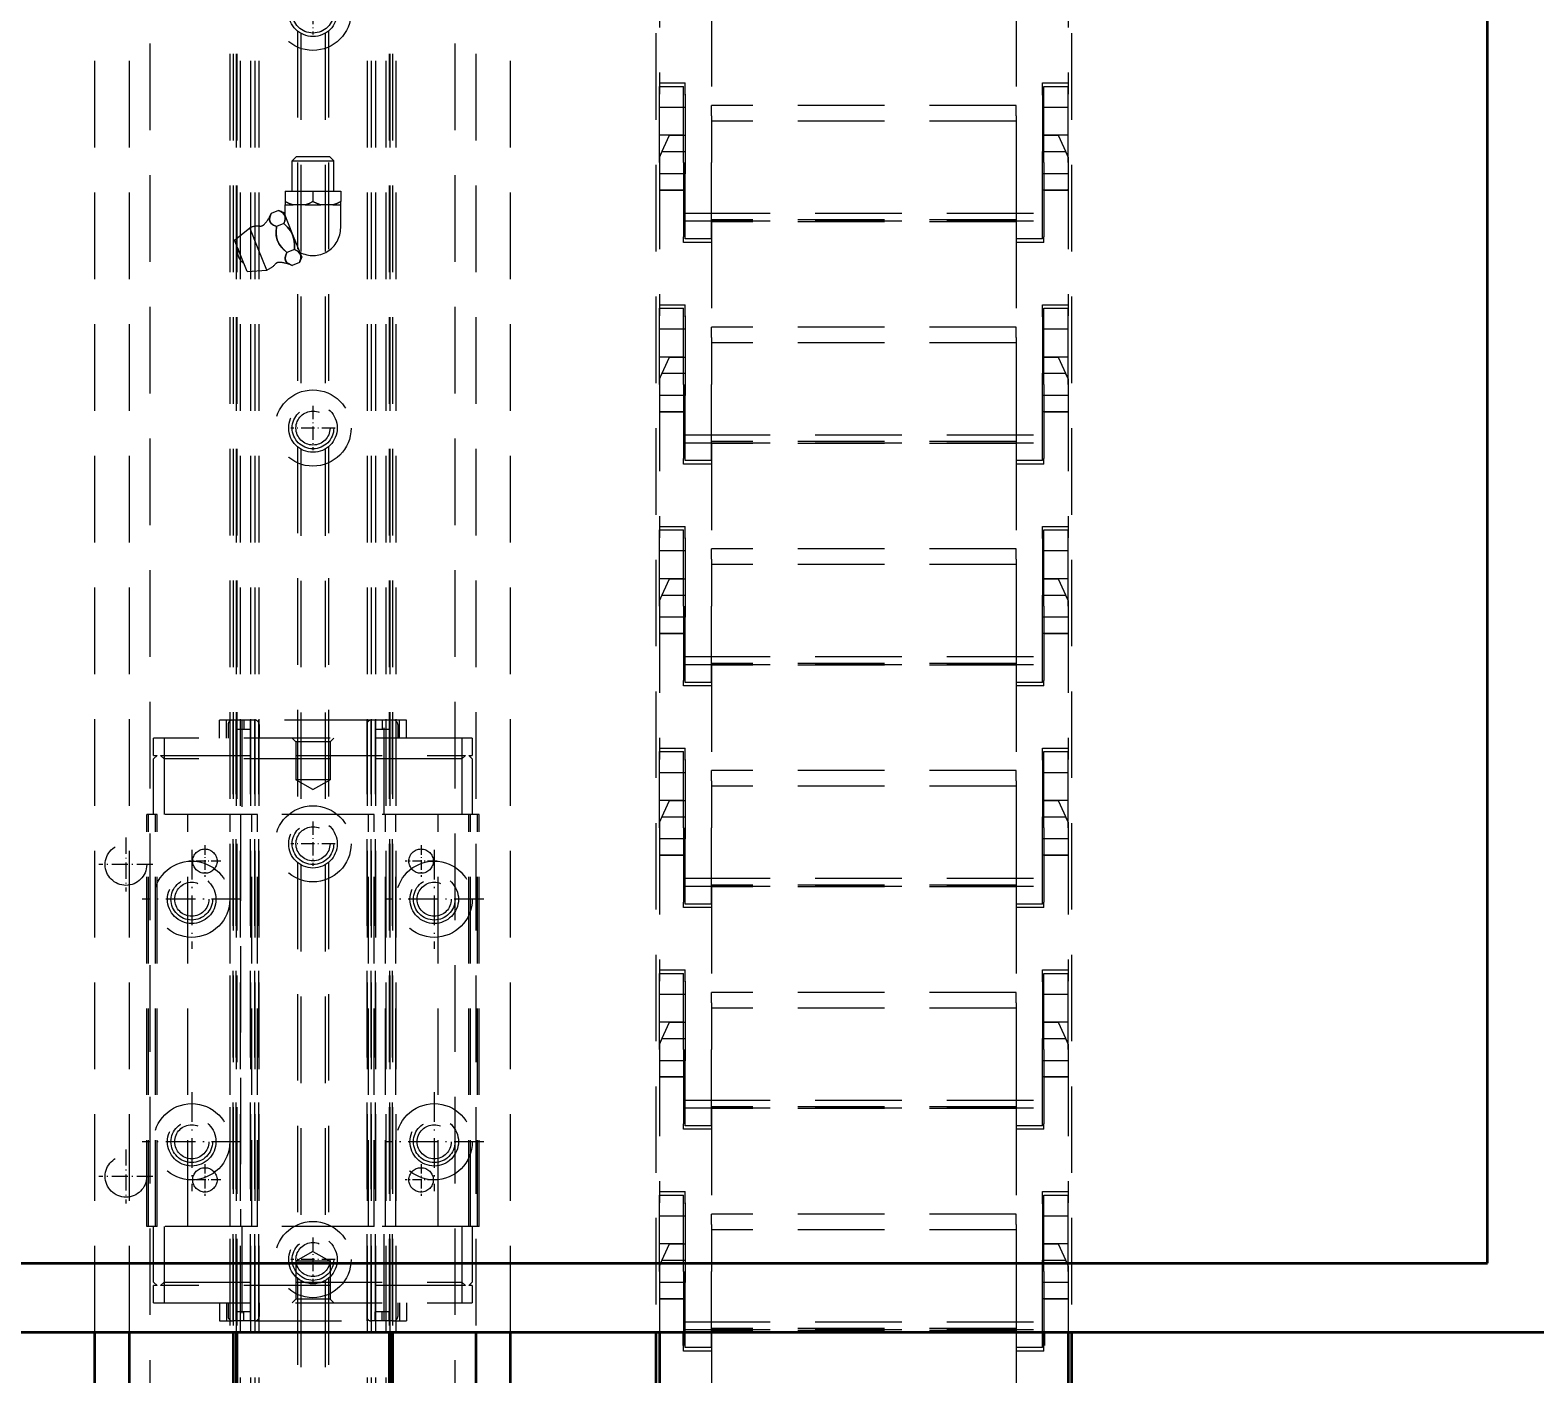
# Model space of a CAD drawing. Header units: millimetres. Extents: x -10155 to 20189, y -25550 to -22580.
# Drawn here: x -9465.6 to -9248.4, y -23361.5 to -23167.6 of the extents above; entities that cross this region are included whole.
import ezdxf

# ---------------------------------------------------------------- set-up
doc = ezdxf.new("R2010")
doc.units = ezdxf.units.MM
for name, pattern in [('CENTER-HOKUTO', [23, 20, -1, 1, -1]), ('DASHDOT', [18.5, 12, -3, 0.5, -3]), ('DASHSPACE', [30, 12, -18]), ('HIDDEN-HOKUTO', [3.8, 2.5, -1.3])]:
    doc.linetypes.add(name, pattern=pattern)
doc.layers.add('AM_7', color=2, linetype='CENTER-HOKUTO', lineweight=30)
doc.layers.add('AM_HID', color=1, linetype='HIDDEN-HOKUTO', lineweight=25)
doc.layers.add('word_dim', color=253, linetype='Continuous')
doc.styles.get("Standard").update_dxf_attribs({"font": 'romans.shx', "bigfont": 'bigfont.shx'})
doc.dimstyles.new('RS-1-5', dxfattribs={"dimscale": 5, "dimtxt": 3.5, "dimasz": 3, "dimexe": 1, "dimexo": 0, "dimgap": 1, "dimtad": 3, "dimdsep": 46, "dimtxsty": 'Standard', "dimblk1": 'OPEN', "dimblk2": 'OPEN', "dimsah": 1, "dimcen": 0, "dimclrd": 256, "dimclre": 256, "dimclrt": 3, "dimadec": 0, "dimazin": 0, "dimtfac": 1, "dimtmove": 0, "dimatfit": 3, "dimldrblk": 'OPEN', "dimfxl": 0, "dimtolj": 1, "dimtzin": 0, "dimarcsym": 0})

# ---------------------------------------------------------------- blocks, each defined once
blk = doc.blocks.new('_Open')
at = {"color": 0, "lineweight": -2}
for p, q in [((-1, 0.167), (0, 0)), ((-1, -0.167), (0, 0)), ((0, 0), (-1, 0))]:
    blk.add_line(p, q, dxfattribs=at)
blk = doc.blocks.new('*D754')
at = {"layer": 'DEFPOINTS', "color": 0, "ltscale": 2}
for p in [(-8616.25, -22750.69), (-9696.25, -23547.81), (-8616.25, -23589.18)]:
    blk.add_point(p, dxfattribs=at)
at = {"layer": 'word_dim', "lineweight": -2, "ltscale": 2}
for p, q in [((-9696.25, -23547.81), (-9696.25, -22745.69)), ((-8616.25, -23589.18), (-8616.25, -22745.69)), ((-9681.25, -22750.69), (-8631.25, -22750.69))]:
    blk.add_line(p, q, dxfattribs=at)
at = {"layer": 'word_dim', "lineweight": -2, "ltscale": 2, "xscale": 15, "yscale": 15, "zscale": 15, "rotation": 180}
blk.add_blockref('_Open', (-9696.25, -22750.69), dxfattribs=at)
at = {"layer": 'word_dim', "lineweight": -2, "ltscale": 2, "xscale": 15, "yscale": 15, "zscale": 15}
blk.add_blockref('_Open', (-8616.25, -22750.69), dxfattribs=at)
at = {"layer": 'word_dim', "color": 3, "ltscale": 2, "insert": (-9156.25, -22736.94), "char_height": 17.5, "attachment_point": 5}
blk.add_mtext('\\A1;1080', dxfattribs=at)

msp = doc.modelspace()

# ---------------------------------------------------------------- linework, layer by layer
at = {"color": 7, "lineweight": 35}
for p, q in [((-9255.218, -23345.504), (-9255.218, -23145.504)), ((-9505.218, -23345.504), (-9255.218, -23345.504)), ((-9648.748, -23355.504), (-9176.248, -23355.504)), ((-9456.248, -23795.004), (-9456.248, -23355.504)), ((-9451.248, -23850.004), (-9451.248, -23355.504)), ((-9436.248, -23355.504), (-9436.248, -23850.004)), ((-9435.827, -23355.504), (-9435.827, -23850.004)), ((-9435.748, -23355.504), (-9435.748, -23849.004)), ((-9413.748, -23355.504), (-9413.748, -23849.004)), ((-9413.668, -23355.504), (-9413.668, -23850.004)), ((-9413.248, -23355.504), (-9413.248, -23850.004)), ((-9401.248, -23355.504), (-9401.248, -23850.004)), ((-9396.248, -23795.004), (-9396.248, -23355.504)), ((-9375.248, -23355.504), (-9375.248, -23783.004)), ((-9315.248, -23355.504), (-9315.248, -23783.004))]:
    msp.add_line(p, q, dxfattribs=at)
at = {"color": 7, "lineweight": 35, "ltscale": 0.333121}
for p, q in [((-9374.748, -23355.504), (-9374.748, -23368.829)), ((-9315.748, -23355.504), (-9315.748, -23368.829))]:
    msp.add_line(p, q, dxfattribs=at)
at = {"color": 7, "lineweight": 35, "ltscale": 0.04778}
for p, q in [((-9371.248, -23355.504), (-9371.248, -23357.415)), ((-9319.248, -23355.504), (-9319.248, -23357.415))]:
    msp.add_line(p, q, dxfattribs=at)
at = {"color": 7, "linetype": 'DASHSPACE', "lineweight": 13}
for centre in [(-9424.748, -23165.004), (-9424.748, -23225.004), (-9424.748, -23285.004), (-9424.748, -23345.004)]:
    msp.add_circle(centre, 3, dxfattribs=at)
at = {"layer": 'AM_7', "color": 2, "linetype": 'DASHDOT', "lineweight": 13, "ltscale": 0.159802}
for p, q in [((-9424.748, -23161.808), (-9424.748, -23168.2)), ((-9424.748, -23221.808), (-9424.748, -23228.2)), ((-9421.551, -23225.004), (-9427.943, -23225.004)), ((-9424.748, -23281.808), (-9424.748, -23288.2)), ((-9421.551, -23285.004), (-9427.943, -23285.004)), ((-9424.748, -23341.808), (-9424.748, -23348.2)), ((-9421.551, -23345.004), (-9427.943, -23345.004))]:
    msp.add_line(p, q, dxfattribs=at)
at = {"layer": 'AM_7', "color": 2, "linetype": 'DASHDOT', "lineweight": 13, "ltscale": 0.195001}
for p, q in [((-9451.748, -23284.104), (-9451.748, -23291.904)), ((-9451.748, -23329.104), (-9451.748, -23336.904))]:
    msp.add_line(p, q, dxfattribs=at)
at = {"layer": 'AM_7', "color": 2, "linetype": 'DASHDOT', "lineweight": 13, "ltscale": 0.357501}
for p, q in [((-9442.248, -23285.854), (-9442.248, -23300.154)), ((-9407.248, -23285.854), (-9407.248, -23300.154)), ((-9442.248, -23320.854), (-9442.248, -23335.154)), ((-9407.248, -23320.854), (-9407.248, -23335.154))]:
    msp.add_line(p, q, dxfattribs=at)
at = {"layer": 'AM_7', "color": 2, "linetype": 'DASHDOT', "lineweight": 13, "ltscale": 0.114337}
msp.add_line((-9440.348, -23285.217), (-9440.348, -23289.791), dxfattribs=at)
at = {"layer": 'AM_7', "color": 2, "linetype": 'DASHDOT', "lineweight": 13, "ltscale": 0.114336}
msp.add_line((-9409.147, -23285.217), (-9409.147, -23289.791), dxfattribs=at)
at = {"layer": 'AM_7', "color": 2, "linetype": 'DASHDOT', "lineweight": 13, "ltscale": 0.194995}
for p, q in [((-9447.848, -23288.004), (-9455.647, -23288.004)), ((-9447.848, -23333.004), (-9455.647, -23333.004))]:
    msp.add_line(p, q, dxfattribs=at)
at = {"layer": 'AM_7', "color": 2, "linetype": 'DASHDOT', "lineweight": 13, "ltscale": 0.114331}
for p, q in [((-9438.061, -23287.504), (-9442.634, -23287.504)), ((-9406.861, -23287.504), (-9411.434, -23287.504)), ((-9438.061, -23333.504), (-9442.634, -23333.504)), ((-9406.861, -23333.504), (-9411.434, -23333.504))]:
    msp.add_line(p, q, dxfattribs=at)
at = {"layer": 'AM_7', "color": 2, "linetype": 'DASHDOT', "lineweight": 13, "ltscale": 0.357495}
for p, q in [((-9435.098, -23293.004), (-9449.397, -23293.004)), ((-9400.098, -23293.004), (-9414.397, -23293.004)), ((-9435.098, -23328.004), (-9449.397, -23328.004)), ((-9400.098, -23328.004), (-9414.397, -23328.004))]:
    msp.add_line(p, q, dxfattribs=at)
at = {"layer": 'AM_7', "color": 2, "linetype": 'DASHDOT', "lineweight": 13, "ltscale": 0.114334}
for p, q in [((-9440.348, -23331.217), (-9440.348, -23335.791)), ((-9409.147, -23331.217), (-9409.147, -23335.791))]:
    msp.add_line(p, q, dxfattribs=at)
at = {"layer": 'AM_HID', "color": 1, "lineweight": 13, "ltscale": 5}
for p, q in [((-9435.839, -23020.004), (-9435.839, -23850.004)), ((-9435.248, -23020.004), (-9435.248, -23850.004)), ((-9433.783, -23020.004), (-9433.783, -23850.004)), ((-9433.781, -23020.004), (-9433.781, -23850.004)), ((-9433.158, -23020.004), (-9433.158, -23850.004)), ((-9432.547, -23020.004), (-9432.547, -23850.004)), ((-9416.947, -23020.004), (-9416.947, -23850.004)), ((-9416.337, -23020.004), (-9416.337, -23850.004)), ((-9415.714, -23020.004), (-9415.714, -23850.004)), ((-9415.712, -23020.004), (-9415.712, -23850.004)), ((-9414.248, -23020.004), (-9414.248, -23850.004)), ((-9413.656, -23020.004), (-9413.656, -23850.004)), ((-9448.248, -23847.004), (-9448.248, -23023.004)), ((-9404.248, -23847.004), (-9404.248, -23023.004)), ((-9436.748, -23038.004), (-9436.748, -23355.504)), ((-9436.248, -23038.004), (-9436.248, -23355.504)), ((-9435.827, -23038.004), (-9435.827, -23355.504)), ((-9435.748, -23038.004), (-9435.748, -23355.504)), ((-9413.748, -23038.004), (-9413.748, -23355.504)), ((-9413.668, -23038.004), (-9413.668, -23355.504)), ((-9413.248, -23038.004), (-9413.248, -23355.504)), ((-9412.748, -23355.504), (-9412.748, -23038.004)), ((-9401.248, -23038.004), (-9401.248, -23355.504)), ((-9456.248, -23355.504), (-9456.248, -23080.004)), ((-9396.248, -23355.504), (-9396.248, -23080.004)), ((-9375.248, -23092.004), (-9375.248, -23355.504)), ((-9315.248, -23092.004), (-9315.248, -23355.504)), ((-9451.248, -23355.504), (-9451.248, -23144.462)), ((-9374.748, -23154.703), (-9374.748, -23176.829)), ((-9315.748, -23154.703), (-9315.748, -23176.829)), ((-9367.248, -23163.224), (-9367.248, -23178.441)), ((-9323.248, -23163.224), (-9323.248, -23178.441)), ((-9426.998, -23167.685), (-9426.998, -23222.323)), ((-9426.498, -23168.035), (-9426.498, -23221.973)), ((-9422.998, -23168.035), (-9422.998, -23221.973)), ((-9422.498, -23167.685), (-9422.498, -23222.323)), ((-9374.748, -23175.203), (-9371.047, -23175.203)), ((-9374.748, -23175.703), (-9371.248, -23175.703)), ((-9374.748, -23186.703), (-9374.748, -23175.703)), ((-9371.248, -23186.703), (-9371.248, -23175.703)), ((-9371.047, -23176.946), (-9371.047, -23175.203)), ((-9319.447, -23176.946), (-9319.447, -23175.203)), ((-9319.447, -23175.203), (-9315.748, -23175.203)), ((-9319.248, -23175.703), (-9315.748, -23175.703)), ((-9319.248, -23186.703), (-9319.248, -23175.703)), ((-9315.748, -23186.703), (-9315.748, -23175.703)), ((-9374.748, -23178.745), (-9374.748, -23176.829)), ((-9371.047, -23176.829), (-9371.047, -23186.703)), ((-9319.447, -23176.829), (-9319.447, -23186.703)), ((-9315.748, -23178.745), (-9315.748, -23176.829)), ((-9371.047, -23178.745), (-9374.748, -23178.745)), ((-9371.047, -23178.745), (-9374.748, -23178.745)), ((-9367.248, -23179.938), (-9367.248, -23178.441)), ((-9323.248, -23178.441), (-9367.248, -23178.441)), ((-9323.248, -23178.441), (-9367.248, -23178.441)), ((-9367.248, -23179.939), (-9367.248, -23186.703)), ((-9323.248, -23179.938), (-9323.248, -23178.441)), ((-9323.248, -23179.939), (-9323.248, -23186.703)), ((-9315.748, -23178.745), (-9319.447, -23178.745)), ((-9315.748, -23178.745), (-9319.447, -23178.745)), ((-9323.248, -23180.706), (-9367.248, -23180.706)), ((-9323.248, -23180.706), (-9367.248, -23180.706)), ((-9374.748, -23182.703), (-9371.248, -23182.703)), ((-9374.647, -23185.687), (-9373.29, -23182.753)), ((-9373.29, -23182.753), (-9371.047, -23182.753)), ((-9319.447, -23182.753), (-9317.205, -23182.753)), ((-9319.248, -23182.703), (-9315.748, -23182.703)), ((-9317.205, -23182.753), (-9315.848, -23185.687)), ((-9427.134, -23185.804), (-9427.748, -23186.417)), ((-9427.748, -23186.417), (-9424.748, -23186.417)), ((-9427.748, -23190.804), (-9427.748, -23186.417)), ((-9427.134, -23185.804), (-9424.748, -23185.804)), ((-9424.748, -23185.804), (-9422.361, -23185.804)), ((-9424.748, -23186.417), (-9421.748, -23186.417)), ((-9422.361, -23185.804), (-9421.748, -23186.417)), ((-9421.748, -23190.804), (-9421.748, -23186.417)), ((-9374.377, -23185.103), (-9374.748, -23185.903)), ((-9374.647, -23185.687), (-9374.748, -23185.903)), ((-9374.748, -23185.903), (-9374.748, -23190.553)), ((-9374.748, -23186.703), (-9374.748, -23208.829)), ((-9374.377, -23185.103), (-9371.047, -23185.103)), ((-9371.248, -23186.703), (-9371.248, -23197.415)), ((-9371.047, -23185.103), (-9371.047, -23188.303)), ((-9371.047, -23197.703), (-9371.047, -23186.703)), ((-9367.248, -23197.703), (-9367.248, -23186.703)), ((-9323.248, -23186.703), (-9323.248, -23197.703)), ((-9319.447, -23188.303), (-9319.447, -23185.103)), ((-9319.447, -23185.103), (-9316.118, -23185.103)), ((-9319.447, -23197.703), (-9319.447, -23186.703)), ((-9319.248, -23186.703), (-9319.248, -23197.415)), ((-9315.848, -23185.686), (-9316.118, -23185.103)), ((-9315.748, -23185.903), (-9315.848, -23185.687)), ((-9315.748, -23185.903), (-9315.748, -23190.553)), ((-9315.748, -23186.703), (-9315.748, -23208.829)), ((-9371.047, -23188.303), (-9374.748, -23188.303)), ((-9315.748, -23188.303), (-9319.447, -23188.303)), ((-9428.748, -23190.804), (-9424.748, -23190.804)), ((-9428.748, -23190.804), (-9428.748, -23192.305)), ((-9424.748, -23190.804), (-9420.748, -23190.804)), ((-9424.748, -23190.804), (-9424.748, -23192.305)), ((-9424.748, -23190.804), (-9424.748, -23192.305)), ((-9420.748, -23190.804), (-9420.748, -23192.305)), ((-9371.248, -23190.703), (-9374.748, -23190.703)), ((-9371.047, -23190.653), (-9374.647, -23190.653)), ((-9315.848, -23190.653), (-9319.447, -23190.653)), ((-9315.748, -23190.703), (-9319.248, -23190.703)), ((-9428.748, -23192.305), (-9428.748, -23192.804)), ((-9428.748, -23192.804), (-9427.602, -23192.804)), ((-9428.748, -23194.382), (-9428.748, -23192.804)), ((-9426.748, -23192.804), (-9427.602, -23192.804)), ((-9425.893, -23192.804), (-9426.748, -23192.804)), ((-9425.893, -23192.804), (-9424.748, -23192.804)), ((-9424.748, -23192.804), (-9423.602, -23192.804)), ((-9422.748, -23192.804), (-9423.602, -23192.804)), ((-9421.893, -23192.804), (-9422.748, -23192.804)), ((-9421.893, -23192.804), (-9420.748, -23192.804)), ((-9420.748, -23192.804), (-9420.748, -23192.305)), ((-9420.748, -23196.104), (-9420.748, -23192.804)), ((-9429.707, -23193.598), (-9430.778, -23194.031)), ((-9428.951, -23195.472), (-9430.02, -23195.904)), ((-9428.951, -23195.472), (-9430.02, -23195.904)), ((-9428.931, -23193.928), (-9429.707, -23193.598)), ((-9427.64, -23197.122), (-9428.931, -23193.928)), ((-9371.248, -23193.98), (-9319.248, -23193.98)), ((-9371.248, -23195.115), (-9319.248, -23195.115)), ((-9367.248, -23195.224), (-9367.248, -23194.964)), ((-9323.248, -23194.964), (-9367.248, -23194.964)), ((-9367.248, -23195.224), (-9367.248, -23210.441)), ((-9323.248, -23195.224), (-9367.248, -23195.224)), ((-9323.248, -23194.964), (-9323.248, -23195.224)), ((-9323.248, -23195.224), (-9323.248, -23210.441)), ((-9436.059, -23197.909), (-9433.887, -23196.087)), ((-9432.65, -23199.146), (-9433.887, -23196.087)), ((-9432.65, -23199.146), (-9433.887, -23196.087)), ((-9426.35, -23200.316), (-9427.64, -23197.122)), ((-9371.248, -23198.203), (-9371.248, -23197.415)), ((-9367.248, -23197.703), (-9371.047, -23197.703)), ((-9319.447, -23197.703), (-9323.248, -23197.703)), ((-9319.248, -23198.203), (-9319.248, -23197.415)), ((-9435.15, -23200.156), (-9436.059, -23197.909)), ((-9431.415, -23202.206), (-9432.65, -23199.146)), ((-9431.415, -23202.206), (-9432.65, -23199.146)), ((-9427.436, -23199.219), (-9428.507, -23199.652)), ((-9427.436, -23199.219), (-9428.507, -23199.652)), ((-9367.248, -23198.203), (-9371.248, -23198.203)), ((-9319.248, -23198.203), (-9323.248, -23198.203)), ((-9434.243, -23202.404), (-9435.15, -23200.156)), ((-9434.243, -23202.404), (-9431.415, -23202.206)), ((-9426.68, -23201.093), (-9427.749, -23201.525)), ((-9426.35, -23200.316), (-9426.68, -23201.093)), ((-9374.748, -23207.203), (-9371.047, -23207.203)), ((-9374.748, -23207.703), (-9371.248, -23207.703)), ((-9374.748, -23218.703), (-9374.748, -23207.703)), ((-9371.248, -23218.703), (-9371.248, -23207.703)), ((-9371.047, -23208.946), (-9371.047, -23207.203)), ((-9319.447, -23208.946), (-9319.447, -23207.203)), ((-9319.447, -23207.203), (-9315.748, -23207.203)), ((-9319.248, -23207.703), (-9315.748, -23207.703)), ((-9319.248, -23218.703), (-9319.248, -23207.703)), ((-9315.748, -23218.703), (-9315.748, -23207.703)), ((-9374.748, -23210.745), (-9374.748, -23208.829)), ((-9371.047, -23210.745), (-9374.748, -23210.745)), ((-9371.047, -23210.745), (-9374.748, -23210.745)), ((-9371.047, -23208.829), (-9371.047, -23218.703)), ((-9367.248, -23211.938), (-9367.248, -23210.441)), ((-9323.248, -23210.441), (-9367.248, -23210.441)), ((-9323.248, -23210.441), (-9367.248, -23210.441)), ((-9323.248, -23211.938), (-9323.248, -23210.441)), ((-9319.447, -23208.829), (-9319.447, -23218.703)), ((-9315.748, -23210.745), (-9319.447, -23210.745)), ((-9315.748, -23210.745), (-9319.447, -23210.745)), ((-9315.748, -23210.745), (-9315.748, -23208.829)), ((-9367.248, -23211.939), (-9367.248, -23218.703)), ((-9323.248, -23212.706), (-9367.248, -23212.706)), ((-9323.248, -23212.706), (-9367.248, -23212.706)), ((-9323.248, -23211.939), (-9323.248, -23218.703)), ((-9374.748, -23214.703), (-9371.248, -23214.703)), ((-9374.647, -23217.687), (-9373.29, -23214.753)), ((-9373.29, -23214.753), (-9371.047, -23214.753)), ((-9319.447, -23214.753), (-9317.205, -23214.753)), ((-9319.248, -23214.703), (-9315.748, -23214.703)), ((-9317.205, -23214.753), (-9315.848, -23217.687)), ((-9374.377, -23217.103), (-9374.748, -23217.903)), ((-9374.377, -23217.103), (-9371.047, -23217.103)), ((-9371.047, -23217.103), (-9371.047, -23220.303)), ((-9319.447, -23220.303), (-9319.447, -23217.103)), ((-9319.447, -23217.103), (-9316.118, -23217.103)), ((-9315.848, -23217.686), (-9316.118, -23217.103)), ((-9374.647, -23217.687), (-9374.748, -23217.903)), ((-9374.748, -23217.903), (-9374.748, -23222.553)), ((-9374.748, -23218.703), (-9374.748, -23240.829)), ((-9371.248, -23218.703), (-9371.248, -23229.415)), ((-9371.047, -23229.703), (-9371.047, -23218.703)), ((-9367.248, -23229.703), (-9367.248, -23218.703)), ((-9323.248, -23218.703), (-9323.248, -23229.703)), ((-9319.447, -23229.703), (-9319.447, -23218.703)), ((-9319.248, -23218.703), (-9319.248, -23229.415)), ((-9315.748, -23217.903), (-9315.848, -23217.687)), ((-9315.748, -23217.903), (-9315.748, -23222.553)), ((-9315.748, -23218.703), (-9315.748, -23240.829)), ((-9371.047, -23220.303), (-9374.748, -23220.303)), ((-9315.748, -23220.303), (-9319.447, -23220.303)), ((-9371.248, -23222.703), (-9374.748, -23222.703)), ((-9371.047, -23222.653), (-9374.647, -23222.653)), ((-9315.848, -23222.653), (-9319.447, -23222.653)), ((-9315.748, -23222.703), (-9319.248, -23222.703)), ((-9371.248, -23225.98), (-9319.248, -23225.98)), ((-9426.998, -23227.685), (-9426.998, -23282.323)), ((-9426.498, -23228.035), (-9426.498, -23281.973)), ((-9422.998, -23228.035), (-9422.998, -23281.973)), ((-9422.498, -23227.685), (-9422.498, -23282.323)), ((-9371.248, -23227.115), (-9319.248, -23227.115)), ((-9367.248, -23227.224), (-9367.248, -23226.964)), ((-9323.248, -23226.964), (-9367.248, -23226.964)), ((-9367.248, -23227.224), (-9367.248, -23242.441)), ((-9323.248, -23227.224), (-9367.248, -23227.224)), ((-9323.248, -23226.964), (-9323.248, -23227.224)), ((-9323.248, -23227.224), (-9323.248, -23242.441)), ((-9371.248, -23230.203), (-9371.248, -23229.415)), ((-9367.248, -23230.203), (-9371.248, -23230.203)), ((-9367.248, -23229.703), (-9371.047, -23229.703)), ((-9319.447, -23229.703), (-9323.248, -23229.703)), ((-9319.248, -23230.203), (-9323.248, -23230.203)), ((-9319.248, -23230.203), (-9319.248, -23229.415)), ((-9374.748, -23239.203), (-9371.047, -23239.203)), ((-9374.748, -23239.703), (-9371.248, -23239.703)), ((-9374.748, -23250.703), (-9374.748, -23239.703)), ((-9374.748, -23242.745), (-9374.748, -23240.829)), ((-9371.248, -23250.703), (-9371.248, -23239.703)), ((-9371.047, -23240.946), (-9371.047, -23239.203)), ((-9371.047, -23240.829), (-9371.047, -23250.703)), ((-9319.447, -23240.946), (-9319.447, -23239.203)), ((-9319.447, -23239.203), (-9315.748, -23239.203)), ((-9319.447, -23240.829), (-9319.447, -23250.703)), ((-9319.248, -23239.703), (-9315.748, -23239.703)), ((-9319.248, -23250.703), (-9319.248, -23239.703)), ((-9315.748, -23250.703), (-9315.748, -23239.703)), ((-9315.748, -23242.745), (-9315.748, -23240.829)), ((-9371.047, -23242.745), (-9374.748, -23242.745)), ((-9371.047, -23242.745), (-9374.748, -23242.745)), ((-9367.248, -23243.938), (-9367.248, -23242.441)), ((-9323.248, -23242.441), (-9367.248, -23242.441)), ((-9323.248, -23242.441), (-9367.248, -23242.441)), ((-9323.248, -23243.938), (-9323.248, -23242.441)), ((-9315.748, -23242.745), (-9319.447, -23242.745)), ((-9315.748, -23242.745), (-9319.447, -23242.745)), ((-9367.248, -23243.939), (-9367.248, -23250.703)), ((-9323.248, -23244.706), (-9367.248, -23244.706)), ((-9323.248, -23244.706), (-9367.248, -23244.706)), ((-9323.248, -23243.939), (-9323.248, -23250.703)), ((-9374.748, -23246.703), (-9371.248, -23246.703)), ((-9374.647, -23249.687), (-9373.29, -23246.753)), ((-9373.29, -23246.753), (-9371.047, -23246.753)), ((-9319.447, -23246.753), (-9317.205, -23246.753)), ((-9319.248, -23246.703), (-9315.748, -23246.703)), ((-9317.205, -23246.753), (-9315.848, -23249.687)), ((-9374.377, -23249.103), (-9374.748, -23249.903)), ((-9374.647, -23249.687), (-9374.748, -23249.903)), ((-9374.748, -23249.903), (-9374.748, -23254.553)), ((-9374.377, -23249.103), (-9371.047, -23249.103)), ((-9371.047, -23249.103), (-9371.047, -23252.303)), ((-9319.447, -23252.303), (-9319.447, -23249.103)), ((-9319.447, -23249.103), (-9316.118, -23249.103)), ((-9315.848, -23249.686), (-9316.118, -23249.103)), ((-9315.748, -23249.903), (-9315.848, -23249.687)), ((-9315.748, -23249.903), (-9315.748, -23254.553)), ((-9374.748, -23250.703), (-9374.748, -23272.829)), ((-9371.248, -23250.703), (-9371.248, -23261.415)), ((-9371.047, -23261.703), (-9371.047, -23250.703)), ((-9367.248, -23261.703), (-9367.248, -23250.703)), ((-9323.248, -23250.703), (-9323.248, -23261.703)), ((-9319.447, -23261.703), (-9319.447, -23250.703)), ((-9319.248, -23250.703), (-9319.248, -23261.415)), ((-9315.748, -23250.703), (-9315.748, -23272.829)), ((-9371.047, -23252.303), (-9374.748, -23252.303)), ((-9315.748, -23252.303), (-9319.447, -23252.303)), ((-9371.248, -23254.703), (-9374.748, -23254.703)), ((-9371.047, -23254.653), (-9374.647, -23254.653)), ((-9315.848, -23254.653), (-9319.447, -23254.653)), ((-9315.748, -23254.703), (-9319.248, -23254.703)), ((-9371.248, -23257.98), (-9319.248, -23257.98)), ((-9371.248, -23259.115), (-9319.248, -23259.115)), ((-9367.248, -23259.224), (-9367.248, -23258.964)), ((-9323.248, -23258.964), (-9367.248, -23258.964)), ((-9367.248, -23259.224), (-9367.248, -23274.441)), ((-9323.248, -23259.224), (-9367.248, -23259.224)), ((-9323.248, -23258.964), (-9323.248, -23259.224)), ((-9323.248, -23259.224), (-9323.248, -23274.441)), ((-9371.248, -23262.203), (-9371.248, -23261.415)), ((-9367.248, -23262.203), (-9371.248, -23262.203)), ((-9367.248, -23261.703), (-9371.047, -23261.703)), ((-9319.447, -23261.703), (-9323.248, -23261.703)), ((-9319.248, -23262.203), (-9323.248, -23262.203)), ((-9319.248, -23262.203), (-9319.248, -23261.415)), ((-9437.248, -23267.154), (-9438.248, -23267.154)), ((-9438.248, -23269.754), (-9438.248, -23267.154)), ((-9436.348, -23267.154), (-9437.248, -23267.154)), ((-9437.248, -23269.754), (-9437.248, -23267.154)), ((-9434.748, -23267.154), (-9436.348, -23267.154)), ((-9436.248, -23353.854), (-9436.248, -23267.154)), ((-9435.839, -23353.854), (-9435.839, -23267.154)), ((-9435.827, -23353.854), (-9435.827, -23267.154)), ((-9435.748, -23267.154), (-9435.748, -23268.454)), ((-9435.031, -23267.154), (-9435.031, -23280.754)), ((-9433.147, -23267.154), (-9434.748, -23267.154)), ((-9434.748, -23267.154), (-9434.748, -23268.454)), ((-9434.748, -23267.154), (-9434.748, -23268.454)), ((-9433.783, -23353.854), (-9433.783, -23267.154)), ((-9433.781, -23353.854), (-9433.781, -23267.154)), ((-9433.748, -23267.154), (-9433.748, -23268.454)), ((-9433.158, -23353.854), (-9433.158, -23267.154)), ((-9416.348, -23267.154), (-9433.147, -23267.154)), ((-9432.547, -23353.854), (-9432.547, -23267.154)), ((-9416.947, -23353.854), (-9416.947, -23267.154)), ((-9414.748, -23267.154), (-9416.348, -23267.154)), ((-9416.337, -23353.854), (-9416.337, -23267.154)), ((-9415.748, -23267.154), (-9415.748, -23268.454)), ((-9415.714, -23353.854), (-9415.714, -23267.154)), ((-9415.712, -23353.854), (-9415.712, -23267.154)), ((-9413.147, -23267.154), (-9414.748, -23267.154)), ((-9414.748, -23267.154), (-9414.748, -23268.454)), ((-9414.748, -23267.154), (-9414.748, -23268.454)), ((-9414.464, -23280.754), (-9414.464, -23267.154)), ((-9413.748, -23267.154), (-9413.748, -23268.454)), ((-9413.668, -23353.854), (-9413.668, -23267.154)), ((-9413.656, -23353.854), (-9413.656, -23267.154)), ((-9413.248, -23353.854), (-9413.248, -23267.154)), ((-9412.248, -23267.154), (-9413.147, -23267.154)), ((-9411.248, -23267.154), (-9412.248, -23267.154)), ((-9412.248, -23269.754), (-9412.248, -23267.154)), ((-9411.248, -23269.754), (-9411.248, -23267.154)), ((-9436.998, -23267.804), (-9436.998, -23269.754)), ((-9435.748, -23268.454), (-9434.748, -23268.454)), ((-9434.748, -23268.454), (-9433.748, -23268.454)), ((-9432.498, -23267.804), (-9432.498, -23269.754)), ((-9416.998, -23267.804), (-9416.998, -23269.754)), ((-9415.748, -23268.454), (-9414.748, -23268.454)), ((-9414.748, -23268.454), (-9413.748, -23268.454)), ((-9412.498, -23267.804), (-9412.498, -23269.754)), ((-9446.248, -23269.754), (-9447.748, -23269.754)), ((-9447.748, -23272.254), (-9447.748, -23269.754)), ((-9446.248, -23269.754), (-9446.248, -23272.254)), ((-9446.248, -23269.754), (-9446.248, -23280.754)), ((-9403.248, -23269.754), (-9446.248, -23269.754)), ((-9427.206, -23270.295), (-9427.748, -23269.754)), ((-9424.748, -23270.295), (-9427.206, -23270.295)), ((-9427.206, -23270.295), (-9427.206, -23275.754)), ((-9422.289, -23270.295), (-9424.748, -23270.295)), ((-9422.289, -23270.295), (-9421.748, -23269.754)), ((-9422.289, -23270.295), (-9422.289, -23275.754)), ((-9403.248, -23269.754), (-9403.248, -23280.754)), ((-9401.748, -23269.754), (-9403.248, -23269.754)), ((-9403.248, -23269.754), (-9403.248, -23272.254)), ((-9401.748, -23269.754), (-9401.748, -23272.254)), ((-9374.748, -23271.203), (-9371.047, -23271.203)), ((-9374.748, -23271.703), (-9371.248, -23271.703)), ((-9374.748, -23282.703), (-9374.748, -23271.703)), ((-9371.248, -23282.703), (-9371.248, -23271.703)), ((-9371.047, -23272.946), (-9371.047, -23271.203)), ((-9319.447, -23272.946), (-9319.447, -23271.203)), ((-9319.447, -23271.203), (-9315.748, -23271.203)), ((-9319.248, -23271.703), (-9315.748, -23271.703)), ((-9319.248, -23282.703), (-9319.248, -23271.703)), ((-9315.748, -23282.703), (-9315.748, -23271.703)), ((-9447.748, -23272.254), (-9447.248, -23272.254)), ((-9447.248, -23272.254), (-9447.748, -23272.754)), ((-9447.748, -23280.754), (-9447.748, -23272.754)), ((-9446.248, -23272.754), (-9446.748, -23272.254)), ((-9446.748, -23272.254), (-9446.248, -23272.254)), ((-9446.248, -23272.254), (-9403.248, -23272.254)), ((-9403.248, -23272.754), (-9446.248, -23272.754)), ((-9446.248, -23272.754), (-9446.248, -23280.754)), ((-9403.248, -23272.254), (-9402.748, -23272.254)), ((-9402.748, -23272.254), (-9403.248, -23272.754)), ((-9403.248, -23272.754), (-9403.248, -23280.754)), ((-9402.248, -23272.254), (-9401.748, -23272.254)), ((-9401.748, -23272.754), (-9402.248, -23272.254)), ((-9401.748, -23272.754), (-9401.748, -23280.754)), ((-9374.748, -23274.745), (-9374.748, -23272.829)), ((-9371.047, -23272.829), (-9371.047, -23282.703)), ((-9319.447, -23272.829), (-9319.447, -23282.703)), ((-9315.748, -23274.745), (-9315.748, -23272.829)), ((-9424.748, -23275.754), (-9427.206, -23275.754)), ((-9424.748, -23277.173), (-9427.206, -23275.754)), ((-9422.289, -23275.754), (-9424.748, -23275.754)), ((-9424.748, -23277.173), (-9422.289, -23275.754)), ((-9371.047, -23274.745), (-9374.748, -23274.745)), ((-9371.047, -23274.745), (-9374.748, -23274.745)), ((-9367.248, -23275.938), (-9367.248, -23274.441)), ((-9323.248, -23274.441), (-9367.248, -23274.441)), ((-9323.248, -23274.441), (-9367.248, -23274.441)), ((-9367.248, -23275.939), (-9367.248, -23282.703)), ((-9323.248, -23275.938), (-9323.248, -23274.441)), ((-9323.248, -23275.939), (-9323.248, -23282.703)), ((-9315.748, -23274.745), (-9319.447, -23274.745)), ((-9315.748, -23274.745), (-9319.447, -23274.745)), ((-9323.248, -23276.706), (-9367.248, -23276.706)), ((-9323.248, -23276.706), (-9367.248, -23276.706)), ((-9374.748, -23278.703), (-9371.248, -23278.703)), ((-9374.647, -23281.687), (-9373.29, -23278.753)), ((-9373.29, -23278.753), (-9371.047, -23278.753)), ((-9319.447, -23278.753), (-9317.205, -23278.753)), ((-9319.248, -23278.703), (-9315.748, -23278.703)), ((-9317.205, -23278.753), (-9315.848, -23281.687)), ((-9447.248, -23280.754), (-9448.748, -23280.754)), ((-9448.748, -23340.254), (-9448.748, -23280.754)), ((-9448.498, -23340.254), (-9448.498, -23280.754)), ((-9447.498, -23340.254), (-9447.498, -23280.754)), ((-9433.598, -23280.754), (-9447.248, -23280.754)), ((-9447.248, -23340.254), (-9447.248, -23280.754)), ((-9442.797, -23340.254), (-9442.797, -23280.754)), ((-9436.697, -23340.254), (-9436.697, -23280.754)), ((-9435.231, -23280.754), (-9435.231, -23340.254)), ((-9433.598, -23340.254), (-9433.598, -23280.754)), ((-9432.748, -23280.754), (-9433.598, -23280.754)), ((-9416.748, -23280.754), (-9432.748, -23280.754)), ((-9432.748, -23340.254), (-9432.748, -23280.754)), ((-9415.897, -23280.754), (-9416.748, -23280.754)), ((-9416.748, -23340.254), (-9416.748, -23280.754)), ((-9402.248, -23280.754), (-9415.897, -23280.754)), ((-9415.897, -23340.254), (-9415.897, -23280.754)), ((-9414.264, -23340.254), (-9414.264, -23280.754)), ((-9412.797, -23340.254), (-9412.797, -23280.754)), ((-9406.697, -23340.254), (-9406.697, -23280.754)), ((-9400.748, -23280.754), (-9402.248, -23280.754)), ((-9402.248, -23340.254), (-9402.248, -23280.754)), ((-9401.998, -23340.254), (-9401.998, -23280.754)), ((-9400.998, -23340.254), (-9400.998, -23280.754)), ((-9400.748, -23340.254), (-9400.748, -23280.754)), ((-9374.377, -23281.103), (-9374.748, -23281.903)), ((-9374.647, -23281.687), (-9374.748, -23281.903)), ((-9374.748, -23281.903), (-9374.748, -23286.553)), ((-9374.377, -23281.103), (-9371.047, -23281.103)), ((-9371.047, -23281.103), (-9371.047, -23284.303)), ((-9319.447, -23284.303), (-9319.447, -23281.103)), ((-9319.447, -23281.103), (-9316.118, -23281.103)), ((-9315.848, -23281.686), (-9316.118, -23281.103)), ((-9315.748, -23281.903), (-9315.848, -23281.687)), ((-9315.748, -23281.903), (-9315.748, -23286.553)), ((-9374.748, -23282.703), (-9374.748, -23304.829)), ((-9371.047, -23284.303), (-9374.748, -23284.303)), ((-9371.248, -23282.703), (-9371.248, -23293.415)), ((-9371.047, -23293.703), (-9371.047, -23282.703)), ((-9367.248, -23293.703), (-9367.248, -23282.703)), ((-9323.248, -23282.703), (-9323.248, -23293.703)), ((-9319.447, -23293.703), (-9319.447, -23282.703)), ((-9315.748, -23284.303), (-9319.447, -23284.303)), ((-9319.248, -23282.703), (-9319.248, -23293.415)), ((-9315.748, -23282.703), (-9315.748, -23304.829)), ((-9371.248, -23286.703), (-9374.748, -23286.703)), ((-9371.047, -23286.653), (-9374.647, -23286.653)), ((-9315.848, -23286.653), (-9319.447, -23286.653)), ((-9315.748, -23286.703), (-9319.248, -23286.703)), ((-9426.998, -23287.685), (-9426.998, -23342.323)), ((-9426.498, -23288.035), (-9426.498, -23341.973)), ((-9422.998, -23288.035), (-9422.998, -23341.973)), ((-9422.498, -23287.685), (-9422.498, -23342.323)), ((-9371.248, -23289.98), (-9319.248, -23289.98)), ((-9371.248, -23291.115), (-9319.248, -23291.115)), ((-9367.248, -23291.224), (-9367.248, -23290.964)), ((-9323.248, -23290.964), (-9367.248, -23290.964)), ((-9367.248, -23291.224), (-9367.248, -23306.441)), ((-9323.248, -23291.224), (-9367.248, -23291.224)), ((-9323.248, -23290.964), (-9323.248, -23291.224)), ((-9323.248, -23291.224), (-9323.248, -23306.441)), ((-9371.248, -23294.203), (-9371.248, -23293.415)), ((-9319.248, -23294.203), (-9319.248, -23293.415)), ((-9367.248, -23294.203), (-9371.248, -23294.203)), ((-9367.248, -23293.703), (-9371.047, -23293.703)), ((-9319.447, -23293.703), (-9323.248, -23293.703)), ((-9319.248, -23294.203), (-9323.248, -23294.203)), ((-9374.748, -23303.203), (-9371.047, -23303.203)), ((-9374.748, -23303.703), (-9371.248, -23303.703)), ((-9374.748, -23314.703), (-9374.748, -23303.703)), ((-9371.248, -23314.703), (-9371.248, -23303.703)), ((-9371.047, -23304.946), (-9371.047, -23303.203)), ((-9319.447, -23304.946), (-9319.447, -23303.203)), ((-9319.447, -23303.203), (-9315.748, -23303.203)), ((-9319.248, -23303.703), (-9315.748, -23303.703)), ((-9319.248, -23314.703), (-9319.248, -23303.703)), ((-9315.748, -23314.703), (-9315.748, -23303.703)), ((-9374.748, -23306.745), (-9374.748, -23304.829)), ((-9371.047, -23304.829), (-9371.047, -23314.703)), ((-9367.248, -23307.938), (-9367.248, -23306.441)), ((-9323.248, -23306.441), (-9367.248, -23306.441)), ((-9323.248, -23306.441), (-9367.248, -23306.441)), ((-9323.248, -23307.938), (-9323.248, -23306.441)), ((-9319.447, -23304.829), (-9319.447, -23314.703)), ((-9315.748, -23306.745), (-9315.748, -23304.829)), ((-9371.047, -23306.745), (-9374.748, -23306.745)), ((-9371.047, -23306.745), (-9374.748, -23306.745)), ((-9367.248, -23307.939), (-9367.248, -23314.703)), ((-9323.248, -23307.939), (-9323.248, -23314.703)), ((-9315.748, -23306.745), (-9319.447, -23306.745)), ((-9315.748, -23306.745), (-9319.447, -23306.745)), ((-9374.748, -23310.703), (-9371.248, -23310.703)), ((-9374.647, -23313.687), (-9373.29, -23310.753)), ((-9373.29, -23310.753), (-9371.047, -23310.753)), ((-9323.248, -23308.706), (-9367.248, -23308.706)), ((-9323.248, -23308.706), (-9367.248, -23308.706)), ((-9319.447, -23310.753), (-9317.205, -23310.753)), ((-9319.248, -23310.703), (-9315.748, -23310.703)), ((-9317.205, -23310.753), (-9315.848, -23313.687)), ((-9374.377, -23313.103), (-9374.748, -23313.903)), ((-9374.647, -23313.687), (-9374.748, -23313.903)), ((-9374.748, -23313.903), (-9374.748, -23318.553)), ((-9374.748, -23314.703), (-9374.748, -23336.829)), ((-9374.377, -23313.103), (-9371.047, -23313.103)), ((-9371.248, -23314.703), (-9371.248, -23325.415)), ((-9371.047, -23313.103), (-9371.047, -23316.303)), ((-9371.047, -23325.703), (-9371.047, -23314.703)), ((-9367.248, -23325.703), (-9367.248, -23314.703)), ((-9323.248, -23314.703), (-9323.248, -23325.703)), ((-9319.447, -23316.303), (-9319.447, -23313.103)), ((-9319.447, -23313.103), (-9316.118, -23313.103)), ((-9319.447, -23325.703), (-9319.447, -23314.703)), ((-9319.248, -23314.703), (-9319.248, -23325.415)), ((-9315.848, -23313.686), (-9316.118, -23313.103)), ((-9315.748, -23313.903), (-9315.848, -23313.687)), ((-9315.748, -23313.903), (-9315.748, -23318.553)), ((-9315.748, -23314.703), (-9315.748, -23336.829)), ((-9371.047, -23316.303), (-9374.748, -23316.303)), ((-9315.748, -23316.303), (-9319.447, -23316.303)), ((-9371.248, -23318.703), (-9374.748, -23318.703)), ((-9371.047, -23318.653), (-9374.647, -23318.653)), ((-9315.848, -23318.653), (-9319.447, -23318.653)), ((-9315.748, -23318.703), (-9319.248, -23318.703)), ((-9371.248, -23321.98), (-9319.248, -23321.98)), ((-9371.248, -23323.115), (-9319.248, -23323.115)), ((-9367.248, -23323.224), (-9367.248, -23322.964)), ((-9323.248, -23322.964), (-9367.248, -23322.964)), ((-9367.248, -23323.224), (-9367.248, -23338.441)), ((-9323.248, -23323.224), (-9367.248, -23323.224)), ((-9323.248, -23322.964), (-9323.248, -23323.224)), ((-9323.248, -23323.224), (-9323.248, -23338.441)), ((-9371.248, -23326.203), (-9371.248, -23325.415)), ((-9367.248, -23325.703), (-9371.047, -23325.703)), ((-9319.447, -23325.703), (-9323.248, -23325.703)), ((-9319.248, -23326.203), (-9319.248, -23325.415)), ((-9367.248, -23326.203), (-9371.248, -23326.203)), ((-9319.248, -23326.203), (-9323.248, -23326.203)), ((-9374.748, -23335.203), (-9371.047, -23335.203)), ((-9374.748, -23335.703), (-9371.248, -23335.703)), ((-9374.748, -23346.703), (-9374.748, -23335.703)), ((-9374.748, -23338.745), (-9374.748, -23336.829)), ((-9371.248, -23346.703), (-9371.248, -23335.703)), ((-9371.047, -23336.946), (-9371.047, -23335.203)), ((-9371.047, -23336.829), (-9371.047, -23346.703)), ((-9319.447, -23336.946), (-9319.447, -23335.203)), ((-9319.447, -23335.203), (-9315.748, -23335.203)), ((-9319.447, -23336.829), (-9319.447, -23346.703)), ((-9319.248, -23335.703), (-9315.748, -23335.703)), ((-9319.248, -23346.703), (-9319.248, -23335.703)), ((-9315.748, -23346.703), (-9315.748, -23335.703)), ((-9315.748, -23338.745), (-9315.748, -23336.829)), ((-9371.047, -23338.745), (-9374.748, -23338.745)), ((-9371.047, -23338.745), (-9374.748, -23338.745)), ((-9367.248, -23339.938), (-9367.248, -23338.441)), ((-9323.248, -23338.441), (-9367.248, -23338.441)), ((-9323.248, -23338.441), (-9367.248, -23338.441)), ((-9323.248, -23339.938), (-9323.248, -23338.441)), ((-9315.748, -23338.745), (-9319.447, -23338.745)), ((-9315.748, -23338.745), (-9319.447, -23338.745)), ((-9447.248, -23340.254), (-9448.748, -23340.254)), ((-9447.748, -23348.254), (-9447.748, -23340.254)), ((-9433.598, -23340.254), (-9447.248, -23340.254)), ((-9446.248, -23340.254), (-9446.248, -23351.254)), ((-9446.248, -23340.254), (-9446.248, -23348.254)), ((-9435.031, -23340.254), (-9435.031, -23353.854)), ((-9432.748, -23340.254), (-9433.598, -23340.254)), ((-9416.748, -23340.254), (-9432.748, -23340.254)), ((-9415.897, -23340.254), (-9416.748, -23340.254)), ((-9402.248, -23340.254), (-9415.897, -23340.254)), ((-9414.464, -23353.854), (-9414.464, -23340.254)), ((-9403.248, -23340.254), (-9403.248, -23348.254)), ((-9403.248, -23340.254), (-9403.248, -23351.254)), ((-9400.748, -23340.254), (-9402.248, -23340.254)), ((-9401.748, -23340.254), (-9401.748, -23348.254)), ((-9367.248, -23339.939), (-9367.248, -23346.703)), ((-9323.248, -23340.706), (-9367.248, -23340.706)), ((-9323.248, -23340.706), (-9367.248, -23340.706)), ((-9323.248, -23339.939), (-9323.248, -23346.703)), ((-9374.748, -23342.703), (-9371.248, -23342.703)), ((-9374.647, -23345.687), (-9373.29, -23342.753)), ((-9373.29, -23342.753), (-9371.047, -23342.753)), ((-9319.447, -23342.753), (-9317.205, -23342.753)), ((-9319.248, -23342.703), (-9315.748, -23342.703)), ((-9317.205, -23342.753), (-9315.848, -23345.687)), ((-9424.748, -23343.834), (-9427.206, -23345.254)), ((-9424.748, -23345.254), (-9427.206, -23345.254)), ((-9427.206, -23345.254), (-9427.206, -23350.712)), ((-9424.748, -23343.834), (-9422.289, -23345.254)), ((-9422.289, -23345.254), (-9424.748, -23345.254)), ((-9422.289, -23345.254), (-9422.289, -23350.712)), ((-9374.377, -23345.103), (-9374.748, -23345.903)), ((-9374.377, -23345.103), (-9371.047, -23345.103)), ((-9371.047, -23345.103), (-9371.047, -23348.303)), ((-9319.447, -23348.303), (-9319.447, -23345.103)), ((-9319.447, -23345.103), (-9316.118, -23345.103)), ((-9315.848, -23345.686), (-9316.118, -23345.103)), ((-9426.998, -23347.685), (-9426.998, -23402.323)), ((-9422.498, -23347.685), (-9422.498, -23402.323)), ((-9374.647, -23345.687), (-9374.748, -23345.903)), ((-9374.748, -23345.903), (-9374.748, -23350.553)), ((-9374.748, -23346.703), (-9374.748, -23355.504)), ((-9371.248, -23346.703), (-9371.248, -23355.504)), ((-9371.047, -23357.703), (-9371.047, -23346.703)), ((-9367.248, -23357.703), (-9367.248, -23346.703)), ((-9323.248, -23346.703), (-9323.248, -23357.703)), ((-9319.447, -23357.703), (-9319.447, -23346.703)), ((-9319.248, -23346.703), (-9319.248, -23355.504)), ((-9315.748, -23345.903), (-9315.848, -23345.687)), ((-9315.748, -23345.903), (-9315.748, -23350.553)), ((-9315.748, -23346.703), (-9315.748, -23355.504)), ((-9447.748, -23348.254), (-9447.248, -23348.754)), ((-9447.248, -23348.754), (-9447.748, -23348.754)), ((-9447.748, -23351.254), (-9447.748, -23348.754)), ((-9446.748, -23348.754), (-9446.248, -23348.254)), ((-9446.248, -23348.754), (-9446.748, -23348.754)), ((-9446.248, -23348.254), (-9403.248, -23348.254)), ((-9446.248, -23348.754), (-9446.248, -23351.254)), ((-9403.248, -23348.754), (-9446.248, -23348.754)), ((-9426.498, -23348.035), (-9426.498, -23401.973)), ((-9422.998, -23348.035), (-9422.998, -23401.973)), ((-9403.248, -23348.254), (-9402.748, -23348.754)), ((-9402.748, -23348.754), (-9403.248, -23348.754)), ((-9403.248, -23348.754), (-9403.248, -23351.254)), ((-9402.248, -23348.754), (-9401.748, -23348.254)), ((-9401.748, -23348.754), (-9402.248, -23348.754)), ((-9401.748, -23348.754), (-9401.748, -23351.254)), ((-9371.047, -23348.303), (-9374.748, -23348.303)), ((-9315.748, -23348.303), (-9319.447, -23348.303)), ((-9447.748, -23351.254), (-9446.248, -23351.254)), ((-9446.248, -23351.254), (-9403.248, -23351.254)), ((-9438.248, -23351.254), (-9438.248, -23353.854)), ((-9437.248, -23351.254), (-9437.248, -23353.854)), ((-9436.998, -23351.254), (-9436.998, -23353.204)), ((-9432.498, -23351.254), (-9432.498, -23353.204)), ((-9427.206, -23350.712), (-9427.748, -23351.254)), ((-9424.748, -23350.712), (-9427.206, -23350.712)), ((-9422.289, -23350.712), (-9424.748, -23350.712)), ((-9422.289, -23350.712), (-9421.748, -23351.254)), ((-9416.998, -23351.254), (-9416.998, -23353.204)), ((-9412.498, -23351.254), (-9412.498, -23353.204)), ((-9412.248, -23351.254), (-9412.248, -23353.854)), ((-9411.248, -23351.254), (-9411.248, -23353.854)), ((-9403.248, -23351.254), (-9401.748, -23351.254)), ((-9371.248, -23350.703), (-9374.748, -23350.703)), ((-9371.047, -23350.653), (-9374.647, -23350.653)), ((-9315.848, -23350.653), (-9319.447, -23350.653)), ((-9315.748, -23350.703), (-9319.248, -23350.703)), ((-9438.248, -23353.854), (-9437.248, -23353.854)), ((-9437.248, -23353.854), (-9436.348, -23353.854)), ((-9434.748, -23353.854), (-9436.348, -23353.854)), ((-9435.748, -23353.854), (-9435.748, -23352.554)), ((-9434.748, -23352.554), (-9435.748, -23352.554)), ((-9434.748, -23353.854), (-9434.748, -23352.554)), ((-9434.748, -23353.854), (-9434.748, -23352.554)), ((-9433.748, -23352.554), (-9434.748, -23352.554)), ((-9433.147, -23353.854), (-9434.748, -23353.854)), ((-9433.748, -23353.854), (-9433.748, -23352.554)), ((-9433.147, -23353.854), (-9416.348, -23353.854)), ((-9414.748, -23353.854), (-9416.348, -23353.854)), ((-9415.748, -23353.854), (-9415.748, -23352.554)), ((-9414.748, -23352.554), (-9415.748, -23352.554)), ((-9414.748, -23353.854), (-9414.748, -23352.554)), ((-9414.748, -23353.854), (-9414.748, -23352.554)), ((-9413.748, -23352.554), (-9414.748, -23352.554)), ((-9413.147, -23353.854), (-9414.748, -23353.854)), ((-9413.748, -23353.854), (-9413.748, -23352.554)), ((-9413.147, -23353.854), (-9412.248, -23353.854)), ((-9412.248, -23353.854), (-9411.248, -23353.854)), ((-9371.248, -23353.98), (-9319.248, -23353.98)), ((-9371.248, -23355.115), (-9319.248, -23355.115)), ((-9367.248, -23355.224), (-9367.248, -23354.964)), ((-9323.248, -23354.964), (-9367.248, -23354.964)), ((-9367.248, -23355.224), (-9367.248, -23370.441)), ((-9323.248, -23355.224), (-9367.248, -23355.224)), ((-9323.248, -23354.964), (-9323.248, -23355.224)), ((-9323.248, -23355.224), (-9323.248, -23370.441)), ((-9371.248, -23358.203), (-9371.248, -23357.415)), ((-9367.248, -23358.203), (-9371.248, -23358.203)), ((-9367.248, -23357.703), (-9371.047, -23357.703)), ((-9319.447, -23357.703), (-9323.248, -23357.703)), ((-9319.248, -23358.203), (-9323.248, -23358.203)), ((-9319.248, -23358.203), (-9319.248, -23357.415))]:
    msp.add_line(p, q, dxfattribs=at)
for points in [[(-9427.602, -23192.804), (-9428.173, -23192.599), (-9428.748, -23192.305)], [(-9428.748, -23192.305), (-9428.173, -23192.599), (-9427.602, -23192.804)], [(-9424.748, -23192.305), (-9425.322, -23192.599), (-9425.893, -23192.804)], [(-9425.893, -23192.804), (-9425.322, -23192.599), (-9424.748, -23192.305)], [(-9423.602, -23192.804), (-9424.143, -23192.612), (-9424.748, -23192.305)], [(-9424.748, -23192.305), (-9424.143, -23192.612), (-9423.602, -23192.804)], [(-9420.748, -23192.305), (-9421.322, -23192.599), (-9421.893, -23192.804)], [(-9421.893, -23192.804), (-9421.322, -23192.599), (-9420.748, -23192.305)], [(-9430.778, -23194.031), (-9430.932, -23194.418), (-9430.99, -23194.608), (-9431.036, -23194.88), (-9430.996, -23195.183), (-9430.833, -23195.437), (-9430.607, -23195.617), (-9430.425, -23195.721), (-9430.02, -23195.904)], [(-9430.02, -23195.904), (-9430.543, -23195.656), (-9430.744, -23195.518), (-9430.893, -23195.368), (-9430.989, -23195.202), (-9431.033, -23195.015), (-9431.029, -23194.803), (-9430.98, -23194.569), (-9430.778, -23194.031)], [(-9428.951, -23195.472), (-9428.827, -23195.128), (-9428.766, -23194.815), (-9428.768, -23194.566), (-9428.824, -23194.341), (-9428.936, -23194.137), (-9429.104, -23193.955), (-9429.359, -23193.773), (-9429.707, -23193.598)], [(-9429.707, -23193.598), (-9429.379, -23193.76), (-9429.118, -23193.943), (-9428.946, -23194.124), (-9428.83, -23194.324), (-9428.77, -23194.549), (-9428.764, -23194.797), (-9428.821, -23195.105), (-9428.951, -23195.472)], [(-9427.691, -23197.143), (-9427.997, -23196.553), (-9428.417, -23195.999), (-9428.951, -23195.472)], [(-9428.951, -23195.472), (-9428.417, -23195.999), (-9427.997, -23196.553), (-9427.691, -23197.143)], [(-9428.507, -23199.652), (-9429.189, -23199.007), (-9429.467, -23198.681), (-9429.688, -23198.35), (-9429.855, -23198.007), (-9429.971, -23197.643), (-9430.039, -23197.251), (-9430.064, -23196.833), (-9430.02, -23195.904)], [(-9430.02, -23195.904), (-9430.062, -23196.572), (-9430.063, -23196.904), (-9430.02, -23197.393), (-9429.87, -23197.971), (-9429.595, -23198.5), (-9429.275, -23198.914), (-9429.032, -23199.17), (-9428.507, -23199.652)], [(-9427.436, -23199.219), (-9427.422, -23198.408), (-9427.51, -23197.736), (-9427.691, -23197.143)], [(-9427.691, -23197.143), (-9427.51, -23197.736), (-9427.422, -23198.408), (-9427.436, -23199.219)], [(-9428.507, -23199.652), (-9428.661, -23200.039), (-9428.719, -23200.229), (-9428.765, -23200.5), (-9428.725, -23200.804), (-9428.562, -23201.057), (-9428.336, -23201.238), (-9428.154, -23201.342), (-9427.749, -23201.525)], [(-9427.749, -23201.525), (-9428.273, -23201.276), (-9428.473, -23201.139), (-9428.621, -23200.99), (-9428.718, -23200.823), (-9428.762, -23200.636), (-9428.758, -23200.425), (-9428.708, -23200.189), (-9428.507, -23199.652)], [(-9426.68, -23201.093), (-9426.51, -23200.548), (-9426.505, -23200.133), (-9426.642, -23199.791), (-9426.936, -23199.494), (-9427.436, -23199.219)], [(-9427.436, -23199.219), (-9426.936, -23199.494), (-9426.644, -23199.789), (-9426.505, -23200.129), (-9426.51, -23200.547), (-9426.68, -23201.093)]]:
    msp.add_lwpolyline(points, dxfattribs=at)
for centre, radius in [((-9424.748, -23165.004), 5.5), ((-9424.748, -23165.004), 3.5), ((-9424.748, -23225.004), 5.5), ((-9424.748, -23225.004), 3.5), ((-9424.748, -23225.004), 2.458), ((-9424.748, -23285.004), 5.5), ((-9424.748, -23285.004), 3.5), ((-9424.748, -23285.004), 2.458), ((-9451.748, -23288.004), 3), ((-9440.348, -23287.504), 1.759), ((-9409.147, -23287.504), 1.759), ((-9442.248, -23293.004), 5.5), ((-9407.248, -23293.004), 5.5), ((-9442.248, -23293.004), 3.5), ((-9442.248, -23293.004), 3), ((-9442.248, -23293.004), 2.459), ((-9407.248, -23293.004), 3.5), ((-9407.248, -23293.004), 3), ((-9407.248, -23293.004), 2.459), ((-9442.248, -23328.004), 5.5), ((-9407.248, -23328.004), 5.5), ((-9442.248, -23328.004), 3.5), ((-9442.248, -23328.004), 3), ((-9442.248, -23328.004), 2.459), ((-9407.248, -23328.004), 3.5), ((-9407.248, -23328.004), 3), ((-9407.248, -23328.004), 2.459), ((-9451.748, -23333.004), 3), ((-9440.348, -23333.504), 1.759), ((-9409.147, -23333.504), 1.759), ((-9424.748, -23345.004), 5.5), ((-9424.748, -23345.004), 3.5), ((-9424.748, -23345.004), 2.458)]:
    msp.add_circle(centre, radius, dxfattribs=at)
for centre, radius, start, end in [((-9374.647, -23190.553), 0.1, 179.99999, 270), ((-9315.848, -23190.553), 0.1, 270, 0), ((-9432.363, -23195.056), 0.8, 265.97872, 318.84479), ((-9436.278, -23191.634), 6, 318.84479, 336.4585), ((-9432.65, -23199.146), 3.3, 85.97872, 112), ((-9424.748, -23196.104), 4, 242.01239, 0), ((-9433.818, -23199.618), 1.82, 164.1342, 239.86581), ((-9432.65, -23199.146), 3.3, 292, 318.02129), ((-9429.602, -23201.889), 0.8, 85.15522, 138.02128), ((-9430.041, -23207.07), 6, 67.54151, 85.15522), ((-9374.647, -23222.553), 0.1, 179.99999, 270), ((-9315.848, -23222.553), 0.1, 270, 0), ((-9374.647, -23254.553), 0.1, 179.99999, 270), ((-9315.848, -23254.553), 0.1, 270, 0), ((-9436.348, -23267.804), 0.65, 90, 180.00001), ((-9433.147, -23267.804), 0.65, 0, 90), ((-9416.348, -23267.804), 0.65, 90, 180.00001), ((-9413.147, -23267.804), 0.65, 0, 90), ((-9374.647, -23286.553), 0.1, 179.99999, 270), ((-9315.848, -23286.553), 0.1, 270, 0), ((-9374.647, -23318.553), 0.1, 179.99999, 270), ((-9315.848, -23318.553), 0.1, 270, 0), ((-9374.647, -23350.553), 0.1, 179.99999, 270), ((-9315.848, -23350.553), 0.1, 270, 0), ((-9436.348, -23353.204), 0.65, 180.00001, 270), ((-9433.147, -23353.204), 0.65, 270, 0), ((-9416.348, -23353.204), 0.65, 180.00001, 270), ((-9413.147, -23353.204), 0.65, 270, 0)]:
    msp.add_arc(centre, radius, start, end, dxfattribs=at)

# ---------------------------------------------------------------- dimensions: what is measured, and where the dimension line sits
at = {"layer": 'word_dim', "ltscale": 2}
dim = msp.add_linear_dim(base=(-8616.248, -22750.69), p1=(-9696.248, -23547.806), p2=(-8616.248, -23589.18), dimstyle='RS-1-5', dxfattribs=at)
dim.commit()
dim.dimension.update_dxf_attribs({"geometry": '*D754', "text_midpoint": (-9156.248, -22736.94)})

doc.saveas('drawing.dxf')
